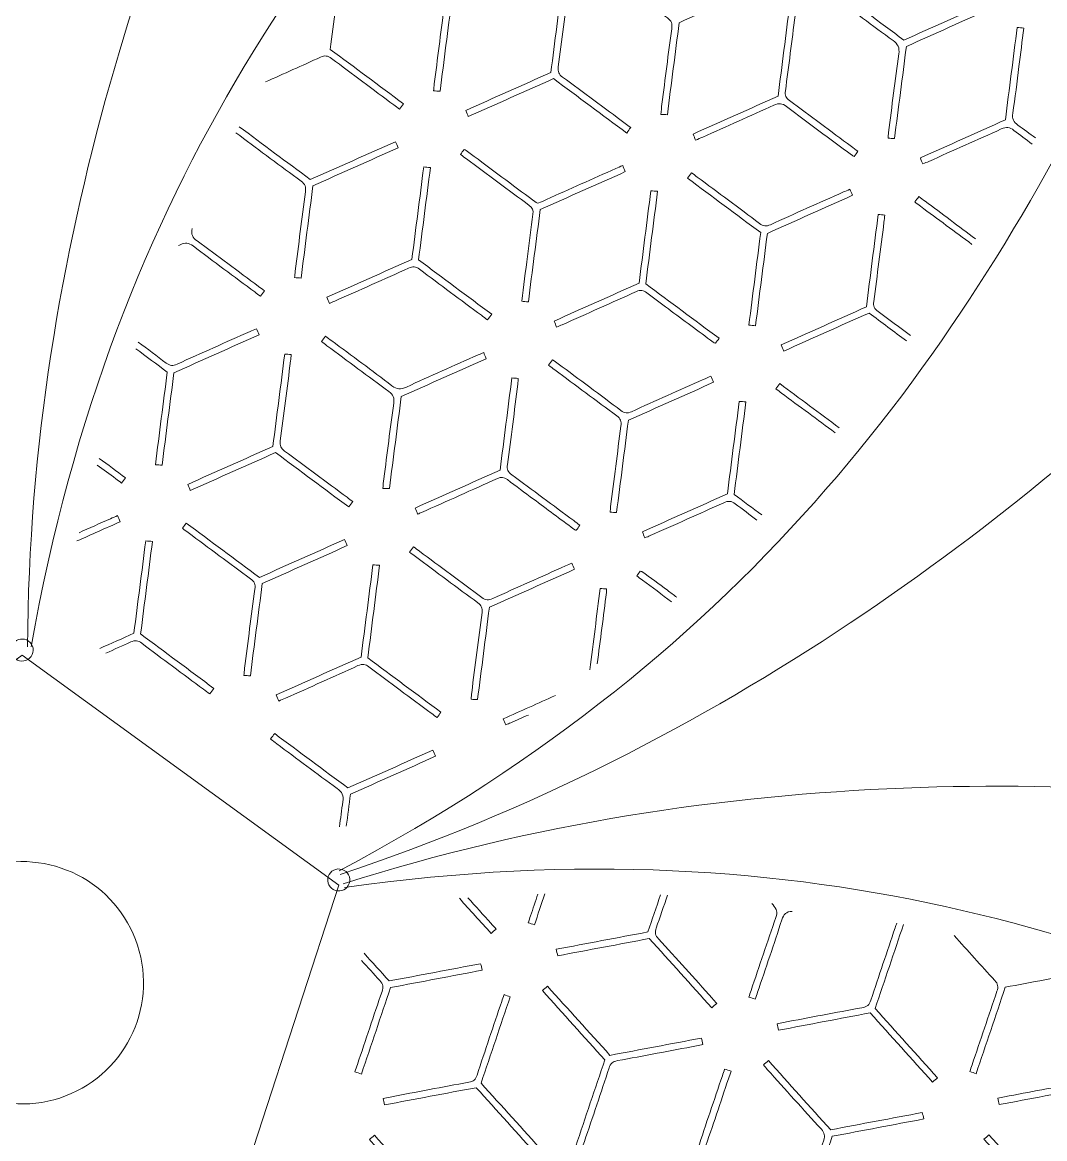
# Model space of a CAD drawing. Header units: inches. Extents: x 70 to 1671, y -1124 to -34.
# Drawn here: x 1422.5 to 1561.7, y -316.1 to -164.1 of the extents above; entities that cross this region are included whole.
import ezdxf

# ---------------------------------------------------------------- set-up
doc = ezdxf.new("R2010")
doc.units = ezdxf.units.IN
doc.header["$MEASUREMENT"] = 0
doc.layers.add('creasing lines + designs', color=7, linetype='Continuous')
doc.layers.add('red cutouts', color=7, linetype='Continuous')

# ---------------------------------------------------------------- blocks, each defined once
blk = doc.blocks.new('block 17')
at = {"layer": 'creasing lines + designs', "color": 3, "lineweight": 5}
for points, knots in [([(1483.18, -283.26), (1484.22, -284.42), (1485.27, -285.58), (1486.31, -286.73), (1486.55, -287), (1486.78, -287.26), (1487.01, -287.53), (1486.78, -287.73), (1486.59, -287.89), (1486.33, -288.11), (1484.89, -286.52), (1483.46, -284.94), (1482.02, -283.34)], [0, 0, 0, 0, 1, 1, 1, 2, 2, 2, 3, 3, 3, 4, 4, 4, 4]), ([(1493.66, -282.74), (1493.18, -284.15), (1492.71, -285.55), (1492.24, -286.96), (1491.93, -286.85), (1491.68, -286.77), (1491.4, -286.68), (1491.51, -286.34), (1491.61, -286.04), (1491.71, -285.74), (1492.05, -284.75), (1492.38, -283.76), (1492.71, -282.77)], [0, 0, 0, 0, 1, 1, 1, 2, 2, 2, 3, 3, 3, 4, 4, 4, 4]), ([(1510.35, -282.91), (1509.84, -284.4), (1509.33, -285.9), (1508.82, -287.39), (1508.61, -287.99), (1508.69, -288.39), (1509.13, -288.87), (1511.58, -291.54), (1514, -294.24), (1516.43, -296.94), (1516.63, -297.16), (1516.82, -297.38), (1517.06, -297.66), (1516.81, -297.86), (1516.62, -298.03), (1516.37, -298.23), (1513.55, -295.11), (1510.73, -291.98), (1507.87, -288.82), (1503.72, -289.6), (1499.59, -290.38), (1495.41, -291.17), (1495.34, -290.86), (1495.27, -290.6), (1495.2, -290.28), (1499.36, -289.5), (1503.5, -288.71), (1507.69, -287.92), (1508.26, -286.23), (1508.83, -284.55), (1509.4, -282.87)], [0, 0, 0, 0, 1, 1, 1, 2, 2, 2, 3, 3, 3, 4, 4, 4, 5, 5, 5, 6, 6, 6, 7, 7, 7, 8, 8, 8, 9, 9, 9, 10, 10, 10, 10]), ([(1527.31, -285.12), (1526.53, -285.14), (1526.15, -285.53), (1525.91, -286.28), (1524.85, -289.58), (1523.72, -292.85), (1522.61, -296.14), (1522.51, -296.44), (1522.41, -296.74), (1522.3, -297.08), (1521.99, -296.97), (1521.75, -296.89), (1521.43, -296.78), (1521.53, -296.48), (1521.63, -296.18), (1521.73, -295.88), (1522.85, -292.57), (1523.95, -289.25), (1525.1, -285.95), (1525.35, -285.25), (1525.23, -284.8), (1524.72, -284.25)], [0, 0, 0, 0, 1, 1, 1, 2, 2, 2, 3, 3, 3, 4, 4, 4, 5, 5, 5, 6, 6, 6, 7, 7, 7, 7]), ([(1542.48, -286.9), (1541.19, -290.71), (1539.92, -294.5), (1538.62, -298.34), (1541.45, -301.48), (1544.27, -304.61), (1547.11, -307.77), (1546.89, -307.97), (1546.69, -308.15), (1546.44, -308.37), (1543.6, -305.22), (1540.77, -302.1), (1537.93, -298.94), (1533.76, -299.73), (1529.62, -300.51), (1525.48, -301.29), (1525.41, -300.98), (1525.34, -300.73), (1525.27, -300.43), (1525.56, -300.37), (1525.84, -300.3), (1526.13, -300.25), (1529.69, -299.57), (1533.25, -298.88), (1536.82, -298.24), (1537.49, -298.12), (1537.83, -297.86), (1538.04, -297.21), (1539.11, -293.91), (1540.24, -290.64), (1541.34, -287.35), (1541.41, -287.15), (1541.48, -286.94), (1541.56, -286.72)], [0, 0, 0, 0, 1, 1, 1, 2, 2, 2, 3, 3, 3, 4, 4, 4, 5, 5, 5, 6, 6, 6, 7, 7, 7, 8, 8, 8, 9, 9, 9, 10, 10, 10, 11, 11, 11, 11]), ([(1567.08, -293.41), (1563.51, -294.09), (1559.94, -294.77), (1556.33, -295.45), (1555.01, -299.36), (1553.69, -303.28), (1552.36, -307.22), (1552.06, -307.11), (1551.82, -307.03), (1551.5, -306.93), (1551.61, -306.61), (1551.71, -306.32), (1551.81, -306.02), (1552.94, -302.68), (1554.05, -299.33), (1555.2, -296), (1555.41, -295.41), (1555.34, -295), (1554.9, -294.52), (1553.04, -292.5), (1551.21, -290.46), (1549.37, -288.42)], [0, 0, 0, 0, 1, 1, 1, 2, 2, 2, 3, 3, 3, 4, 4, 4, 5, 5, 5, 6, 6, 6, 7, 7, 7, 7]), ([(1469.05, -290.82), (1470.18, -292.07), (1471.32, -293.33), (1472.46, -294.59), (1476.58, -293.82), (1480.72, -293.04), (1484.92, -292.24), (1484.99, -292.53), (1485.06, -292.8), (1485.14, -293.13), (1480.99, -293.91), (1476.85, -294.7), (1472.66, -295.49), (1471.33, -299.41), (1470.02, -303.33), (1468.69, -307.26), (1468.38, -307.15), (1468.13, -307.07), (1467.8, -306.96), (1467.92, -306.61), (1468.03, -306.28), (1468.14, -305.95), (1469.26, -302.64), (1470.36, -299.32), (1471.51, -296.02), (1471.71, -295.42), (1471.64, -295.02), (1471.2, -294.54), (1470.37, -293.63), (1469.54, -292.72), (1468.72, -291.81)], [0, 0, 0, 0, 1, 1, 1, 2, 2, 2, 3, 3, 3, 4, 4, 4, 5, 5, 5, 6, 6, 6, 7, 7, 7, 8, 8, 8, 9, 9, 9, 10, 10, 10, 10]), ([(1502.52, -304.72), (1506.64, -303.94), (1510.78, -303.16), (1514.96, -302.37), (1515.03, -302.66), (1515.1, -302.93), (1515.18, -303.24), (1514.89, -303.3), (1514.6, -303.37), (1514.31, -303.42), (1510.72, -304.1), (1507.13, -304.79), (1503.54, -305.44), (1502.89, -305.56), (1502.59, -305.84), (1502.4, -306.44), (1501.3, -309.79), (1500.16, -313.12), (1499.04, -316.46), (1498.94, -316.76), (1498.84, -317.06), (1498.73, -317.38), (1498.41, -317.27), (1498.17, -317.19), (1497.86, -317.09), (1499.18, -313.16), (1500.5, -309.25), (1501.82, -305.33), (1498.96, -302.16), (1496.14, -299.02), (1493.32, -295.89), (1493.55, -295.69), (1493.74, -295.53), (1494, -295.3), (1496.82, -298.42), (1499.64, -301.54), (1502.52, -304.72)], [0, 0, 0, 0, 1, 1, 1, 2, 2, 2, 3, 3, 3, 4, 4, 4, 5, 5, 5, 6, 6, 6, 7, 7, 7, 8, 8, 8, 9, 9, 9, 10, 10, 10, 11, 11, 11, 12, 12, 12, 12]), ([(1471.85, -311.46), (1471.78, -311.14), (1471.72, -310.89), (1471.65, -310.6), (1471.96, -310.53), (1472.27, -310.46), (1472.59, -310.4), (1476.15, -309.72), (1479.72, -309.03), (1483.29, -308.39), (1483.93, -308.28), (1484.23, -308.01), (1484.43, -307.4), (1485.52, -304.05), (1486.67, -300.72), (1487.79, -297.38), (1487.89, -297.07), (1487.99, -296.78), (1488.1, -296.45), (1488.4, -296.56), (1488.65, -296.64), (1488.94, -296.74), (1487.62, -300.65), (1486.31, -304.54), (1484.98, -308.49), (1487.8, -311.63), (1490.62, -314.76), (1493.48, -317.93), (1493.26, -318.12), (1493.05, -318.29), (1492.79, -318.52), (1489.97, -315.39), (1487.14, -312.26), (1484.3, -309.12), (1480.14, -309.9), (1475.99, -310.68), (1471.85, -311.46)], [0, 0, 0, 0, 1, 1, 1, 2, 2, 2, 3, 3, 3, 4, 4, 4, 5, 5, 5, 6, 6, 6, 7, 7, 7, 8, 8, 8, 9, 9, 9, 10, 10, 10, 11, 11, 11, 12, 12, 12, 12]), ([(1555.3, -310.56), (1555.61, -310.49), (1555.92, -310.42), (1556.23, -310.36), (1559.61, -309.72), (1563, -309.1), (1566.39, -308.44), (1568.12, -308.1), (1567.67, -308.5), (1568.25, -306.8), (1569.33, -303.66), (1570.37, -300.52), (1571.43, -297.37), (1571.53, -297.07), (1571.64, -296.77), (1571.75, -296.42), (1572.03, -296.52), (1572.27, -296.6), (1572.56, -296.7), (1572.54, -296.82), (1572.54, -296.96), (1572.49, -297.08), (1571.43, -300.26), (1570.36, -303.43), (1569.29, -306.6), (1569.09, -307.21), (1568.7, -307.87), (1568.81, -308.42), (1568.93, -308.98), (1569.56, -309.45), (1569.99, -309.93), (1572.17, -312.36), (1574.37, -314.79), (1576.56, -317.21), (1576.75, -317.43), (1576.94, -317.66), (1577.17, -317.92), (1576.9, -318.13), (1576.7, -318.29), (1576.47, -318.48), (1573.64, -315.34), (1570.82, -312.21), (1567.98, -309.07), (1563.8, -309.86), (1559.67, -310.64), (1555.52, -311.42), (1555.44, -311.11), (1555.38, -310.86), (1555.3, -310.56)], [0, 0, 0, 0, 1, 1, 1, 2, 2, 2, 3, 3, 3, 4, 4, 4, 5, 5, 5, 6, 6, 6, 7, 7, 7, 8, 8, 8, 9, 9, 9, 10, 10, 10, 11, 11, 11, 12, 12, 12, 13, 13, 13, 14, 14, 14, 15, 15, 15, 16, 16, 16, 16]), ([(1545.03, -312.5), (1545.1, -312.79), (1545.16, -313.05), (1545.24, -313.38), (1541.09, -314.17), (1536.95, -314.95), (1532.78, -315.74), (1531.46, -319.66), (1530.15, -323.55), (1528.83, -327.49), (1528.52, -327.39), (1528.26, -327.3), (1527.92, -327.19), (1528.03, -326.86), (1528.14, -326.53), (1528.25, -326.2), (1529.37, -322.89), (1530.47, -319.57), (1531.61, -316.27), (1531.82, -315.67), (1531.74, -315.26), (1531.3, -314.79), (1528.83, -312.09), (1526.39, -309.37), (1523.94, -306.65), (1523.77, -306.45), (1523.6, -306.25), (1523.4, -306.02), (1523.63, -305.83), (1523.83, -305.65), (1524.08, -305.44), (1526.9, -308.57), (1529.71, -311.68), (1532.57, -314.85), (1536.69, -314.07), (1540.83, -313.29), (1545.03, -312.5)], [0, 0, 0, 0, 1, 1, 1, 2, 2, 2, 3, 3, 3, 4, 4, 4, 5, 5, 5, 6, 6, 6, 7, 7, 7, 8, 8, 8, 9, 9, 9, 10, 10, 10, 11, 11, 11, 12, 12, 12, 12]), ([(1519, -306.88), (1518.87, -307.24), (1518.76, -307.57), (1518.65, -307.9), (1517.56, -311.13), (1516.51, -314.37), (1515.36, -317.58), (1515.08, -318.38), (1515.22, -318.89), (1515.8, -319.51), (1518.22, -322.13), (1520.59, -324.79), (1522.98, -327.44), (1523.16, -327.64), (1523.32, -327.84), (1523.51, -328.06), (1523.3, -328.25), (1523.11, -328.41), (1522.84, -328.64), (1520.02, -325.52), (1517.21, -322.4), (1514.36, -319.24), (1510.23, -320.02), (1506.11, -320.8), (1501.94, -321.58), (1501.86, -321.3), (1501.78, -321.04), (1501.68, -320.72), (1502.13, -320.63), (1502.56, -320.54), (1503, -320.45), (1506.38, -319.82), (1509.77, -319.16), (1513.16, -318.55), (1513.89, -318.43), (1514.27, -318.15), (1514.5, -317.43), (1515.57, -314.11), (1516.71, -310.8), (1517.82, -307.49), (1517.92, -307.19), (1518.02, -306.9), (1518.13, -306.58), (1518.45, -306.69), (1518.69, -306.77), (1519, -306.88)], [0, 0, 0, 0, 1, 1, 1, 2, 2, 2, 3, 3, 3, 4, 4, 4, 5, 5, 5, 6, 6, 6, 7, 7, 7, 8, 8, 8, 9, 9, 9, 10, 10, 10, 11, 11, 11, 12, 12, 12, 13, 13, 13, 14, 14, 14, 15, 15, 15, 15]), ([(1474.31, -337.38), (1474.42, -337.06), (1474.52, -336.76), (1474.62, -336.46), (1475.75, -333.12), (1476.86, -329.77), (1478.01, -326.44), (1478.22, -325.84), (1478.14, -325.44), (1477.7, -324.96), (1475.26, -322.31), (1472.87, -319.63), (1470.46, -316.96), (1470.24, -316.72), (1470.03, -316.47), (1469.78, -316.19), (1470, -316), (1470.2, -315.83), (1470.46, -315.6), (1473.29, -318.73), (1476.11, -321.86), (1478.95, -325), (1483.1, -324.22), (1487.21, -323.44), (1491.38, -322.66), (1491.46, -322.95), (1491.53, -323.21), (1491.61, -323.54), (1487.47, -324.32), (1483.32, -325.11), (1479.12, -325.9), (1477.8, -329.82), (1476.48, -333.73), (1475.16, -337.67), (1474.85, -337.56), (1474.61, -337.48), (1474.31, -337.38)], [0, 0, 0, 0, 1, 1, 1, 2, 2, 2, 3, 3, 3, 4, 4, 4, 5, 5, 5, 6, 6, 6, 7, 7, 7, 8, 8, 8, 9, 9, 9, 10, 10, 10, 11, 11, 11, 12, 12, 12, 12]), ([(1562.62, -324.98), (1566.74, -324.2), (1570.88, -323.42), (1575.07, -322.63), (1575.14, -322.92), (1575.21, -323.18), (1575.28, -323.49), (1574.99, -323.55), (1574.71, -323.62), (1574.42, -323.68), (1570.83, -324.35), (1567.24, -325.05), (1563.64, -325.7), (1563, -325.81), (1562.7, -326.1), (1562.5, -326.7), (1561.41, -330.04), (1560.27, -333.38), (1559.14, -336.72), (1559.04, -337.01), (1558.94, -337.31), (1558.83, -337.63), (1558.52, -337.53), (1558.27, -337.45), (1557.96, -337.34), (1559.29, -333.41), (1560.6, -329.5), (1561.93, -325.58), (1559.07, -322.41), (1556.25, -319.28), (1553.43, -316.15), (1553.66, -315.95), (1553.84, -315.78), (1554.11, -315.55), (1556.93, -318.67), (1559.75, -321.8), (1562.62, -324.98)], [0, 0, 0, 0, 1, 1, 1, 2, 2, 2, 3, 3, 3, 4, 4, 4, 5, 5, 5, 6, 6, 6, 7, 7, 7, 8, 8, 8, 9, 9, 9, 10, 10, 10, 11, 11, 11, 12, 12, 12, 12])]:
    blk.add_open_spline(points, degree=3, knots=knots, dxfattribs=at)
blk.add_open_spline([(1524.72, -284.25), (1524.66, -284.19), (1524.61, -284.12), (1524.55, -284.06)], degree=3, dxfattribs=at)
blk = doc.blocks.new('block 18')
at = {"layer": 'creasing lines + designs', "color": 3, "lineweight": 5}
for points, knots in [([(1478.5, -173.42), (1478.53, -173.11), (1478.56, -172.79), (1478.6, -172.47), (1479.04, -169.06), (1479.49, -165.64), (1479.91, -162.22), (1480.12, -160.46), (1480.36, -161.02), (1478.93, -159.94), (1476.28, -157.95), (1473.61, -155.98), (1470.94, -154), (1470.69, -153.81), (1470.43, -153.62), (1470.14, -153.4), (1470.32, -153.17), (1470.47, -152.97), (1470.65, -152.71), (1470.76, -152.77), (1470.89, -152.82), (1471, -152.9), (1473.69, -154.9), (1476.37, -156.9), (1479.06, -158.89), (1479.58, -159.27), (1480.08, -159.85), (1480.65, -159.91), (1481.21, -159.97), (1481.85, -159.52), (1482.45, -159.25), (1485.43, -157.93), (1488.42, -156.59), (1491.4, -155.26), (1491.67, -155.14), (1491.94, -155.03), (1492.26, -154.9), (1492.38, -155.22), (1492.47, -155.45), (1492.58, -155.73), (1488.72, -157.45), (1484.87, -159.17), (1481.01, -160.9), (1480.46, -165.11), (1479.93, -169.29), (1479.39, -173.48), (1479.07, -173.46), (1478.82, -173.44), (1478.5, -173.42)], [0, 0, 0, 0, 1, 1, 1, 2, 2, 2, 3, 3, 3, 4, 4, 4, 5, 5, 5, 6, 6, 6, 7, 7, 7, 8, 8, 8, 9, 9, 9, 10, 10, 10, 11, 11, 11, 12, 12, 12, 13, 13, 13, 14, 14, 14, 15, 15, 15, 16, 16, 16, 16]), ([(1501.54, -155.99), (1501.62, -156.01), (1501.71, -156), (1501.77, -156.05), (1502.39, -156.49), (1503, -156.93), (1503.61, -157.38), (1505.95, -159.12), (1508.3, -160.83), (1510.61, -162.61), (1511.29, -163.14), (1511.82, -163.24), (1512.65, -162.85), (1515.86, -161.35), (1519.1, -159.94), (1522.33, -158.5), (1522.6, -158.38), (1522.87, -158.27), (1523.17, -158.15), (1523.27, -158.42), (1523.37, -158.65), (1523.5, -158.97), (1519.66, -160.69), (1515.82, -162.4), (1511.94, -164.14), (1511.41, -168.31), (1510.87, -172.46), (1510.33, -176.67), (1510.04, -176.66), (1509.76, -176.65), (1509.43, -176.64), (1509.49, -176.16), (1509.54, -175.69), (1509.6, -175.22), (1510.04, -171.8), (1510.46, -168.38), (1510.93, -164.96), (1511.02, -164.3), (1510.89, -163.89), (1510.33, -163.49), (1507.48, -161.42), (1504.66, -159.3), (1501.83, -157.2), (1501.58, -157.02), (1501.33, -156.83), (1501.06, -156.63), (1501.25, -156.37), (1501.39, -156.19), (1501.54, -155.99)], [0, 0, 0, 0, 1, 1, 1, 2, 2, 2, 3, 3, 3, 4, 4, 4, 5, 5, 5, 6, 6, 6, 7, 7, 7, 8, 8, 8, 9, 9, 9, 10, 10, 10, 11, 11, 11, 12, 12, 12, 13, 13, 13, 14, 14, 14, 15, 15, 15, 16, 16, 16, 16]), ([(1465.83, -156.92), (1465.38, -160.52), (1464.92, -164.12), (1464.45, -167.77), (1467.76, -170.23), (1471.08, -172.7), (1474.42, -175.18), (1474.22, -175.44), (1474.07, -175.64), (1473.87, -175.91), (1473.61, -175.71), (1473.36, -175.52), (1473.1, -175.34), (1470.28, -173.23), (1467.44, -171.14), (1464.63, -169.01), (1464.12, -168.63), (1463.72, -168.57), (1463.12, -168.84), (1460.63, -169.98), (1458.12, -171.1), (1455.62, -172.21)], [0, 0, 0, 0, 1, 1, 1, 2, 2, 2, 3, 3, 3, 4, 4, 4, 5, 5, 5, 6, 6, 6, 7, 7, 7, 7]), ([(1494.48, -170.91), (1495.01, -166.75), (1495.55, -162.57), (1496.09, -158.35), (1496.39, -158.37), (1496.66, -158.39), (1496.98, -158.41), (1496.95, -158.71), (1496.92, -159), (1496.88, -159.29), (1496.42, -162.91), (1495.97, -166.54), (1495.48, -170.16), (1495.39, -170.81), (1495.57, -171.18), (1496.07, -171.55), (1498.92, -173.63), (1501.74, -175.74), (1504.57, -177.85), (1504.82, -178.03), (1505.07, -178.22), (1505.34, -178.42), (1505.14, -178.69), (1504.99, -178.9), (1504.8, -179.16), (1501.47, -176.69), (1498.16, -174.23), (1494.83, -171.76), (1490.94, -173.49), (1487.09, -175.21), (1483.24, -176.93), (1483.12, -176.65), (1483.02, -176.42), (1482.88, -176.09), (1486.72, -174.38), (1490.56, -172.66), (1494.48, -170.91)], [0, 0, 0, 0, 1, 1, 1, 2, 2, 2, 3, 3, 3, 4, 4, 4, 5, 5, 5, 6, 6, 6, 7, 7, 7, 8, 8, 8, 9, 9, 9, 10, 10, 10, 11, 11, 11, 12, 12, 12, 12]), ([(1542.87, -167.37), (1542.33, -171.56), (1541.79, -175.74), (1541.25, -179.92), (1540.95, -179.9), (1540.69, -179.89), (1540.38, -179.86), (1540.4, -179.61), (1540.41, -179.35), (1540.45, -179.09), (1540.9, -175.52), (1541.33, -171.95), (1541.84, -168.39), (1541.95, -167.54), (1541.74, -167.06), (1541.06, -166.57), (1538.26, -164.56), (1535.53, -162.49), (1532.77, -160.44), (1532.51, -160.25), (1532.26, -160.06), (1531.99, -159.86), (1532.21, -159.58), (1532.36, -159.37), (1532.56, -159.11), (1535.89, -161.58), (1539.2, -164.05), (1542.52, -166.51), (1546.4, -164.79), (1550.22, -163.08), (1554.09, -161.36), (1554.21, -161.62), (1554.32, -161.87), (1554.46, -162.18), (1550.6, -163.91), (1546.75, -165.63), (1542.87, -167.37)], [0, 0, 0, 0, 1, 1, 1, 2, 2, 2, 3, 3, 3, 4, 4, 4, 5, 5, 5, 6, 6, 6, 7, 7, 7, 8, 8, 8, 9, 9, 9, 10, 10, 10, 11, 11, 11, 12, 12, 12, 12]), ([(1527.01, -161.59), (1527.35, -161.61), (1527.6, -161.64), (1527.92, -161.66), (1527.85, -162.18), (1527.79, -162.68), (1527.72, -163.18), (1527.29, -166.6), (1526.86, -170.02), (1526.4, -173.43), (1526.31, -174.05), (1526.48, -174.4), (1526.96, -174.75), (1529.78, -176.82), (1532.58, -178.91), (1535.38, -181), (1535.66, -181.2), (1535.94, -181.41), (1536.25, -181.65), (1536.08, -181.91), (1535.94, -182.12), (1535.78, -182.36), (1535.63, -182.28), (1535.5, -182.22), (1535.39, -182.14), (1532.44, -179.95), (1529.48, -177.78), (1526.56, -175.56), (1525.98, -175.11), (1525.51, -175.06), (1524.83, -175.37), (1521.62, -176.85), (1518.38, -178.27), (1515.15, -179.72), (1514.83, -179.86), (1514.5, -179.99), (1514.16, -180.14), (1514.06, -179.86), (1513.97, -179.62), (1513.86, -179.3), (1517.69, -177.58), (1521.53, -175.87), (1525.4, -174.14), (1525.94, -169.95), (1526.47, -165.8), (1527.01, -161.59)], [0, 0, 0, 0, 1, 1, 1, 2, 2, 2, 3, 3, 3, 4, 4, 4, 5, 5, 5, 6, 6, 6, 7, 7, 7, 8, 8, 8, 9, 9, 9, 10, 10, 10, 11, 11, 11, 12, 12, 12, 13, 13, 13, 14, 14, 14, 15, 15, 15, 15]), ([(1559.97, -180.66), (1559.14, -180.05), (1558.32, -179.44), (1557.51, -178.81), (1556.93, -178.36), (1556.47, -178.29), (1555.78, -178.61), (1552.51, -180.11), (1549.21, -181.56), (1545.93, -183.02), (1545.66, -183.14), (1545.39, -183.25), (1545.1, -183.37), (1544.99, -183.1), (1544.89, -182.87), (1544.77, -182.55), (1548.61, -180.83), (1552.45, -179.11), (1556.34, -177.38), (1556.88, -173.14), (1557.41, -168.98), (1557.95, -164.79), (1558.27, -164.82), (1558.54, -164.84), (1558.86, -164.87), (1558.63, -166.64), (1558.41, -168.38), (1558.19, -170.12), (1557.92, -172.24), (1557.68, -174.37), (1557.35, -176.48), (1557.23, -177.24), (1557.46, -177.65), (1558.05, -178.08), (1558.85, -178.66), (1559.64, -179.24), (1560.43, -179.83)], [0, 0, 0, 0, 1, 1, 1, 2, 2, 2, 3, 3, 3, 4, 4, 4, 5, 5, 5, 6, 6, 6, 7, 7, 7, 8, 8, 8, 9, 9, 9, 10, 10, 10, 11, 11, 11, 12, 12, 12, 12]), ([(1452.04, -178.3), (1455.27, -180.7), (1458.47, -183.08), (1461.73, -185.5), (1465.59, -183.79), (1469.43, -182.07), (1473.32, -180.34), (1473.44, -180.62), (1473.55, -180.86), (1473.68, -181.17), (1469.81, -182.9), (1465.97, -184.62), (1462.09, -186.35), (1461.55, -190.56), (1461.01, -194.74), (1460.47, -198.91), (1460.15, -198.89), (1459.9, -198.87), (1459.59, -198.85), (1459.62, -198.56), (1459.64, -198.27), (1459.68, -197.97), (1460.14, -194.38), (1460.58, -190.78), (1461.07, -187.18), (1461.17, -186.51), (1461.03, -186.11), (1460.47, -185.71), (1457.67, -183.67), (1454.9, -181.59), (1452.12, -179.52), (1451.94, -179.39), (1451.77, -179.26), (1451.58, -179.12)], [0, 0, 0, 0, 1, 1, 1, 2, 2, 2, 3, 3, 3, 4, 4, 4, 5, 5, 5, 6, 6, 6, 7, 7, 7, 8, 8, 8, 9, 9, 9, 10, 10, 10, 11, 11, 11, 11]), ([(1491.41, -202.16), (1491.05, -202.12), (1490.8, -202.1), (1490.51, -202.07), (1490.77, -200.02), (1491.03, -197.98), (1491.29, -195.95), (1491.53, -194.03), (1491.76, -192.11), (1492.04, -190.2), (1492.11, -189.66), (1491.97, -189.34), (1491.54, -189.02), (1488.68, -186.92), (1485.83, -184.79), (1482.98, -182.67), (1482.72, -182.48), (1482.46, -182.29), (1482.17, -182.07), (1482.34, -181.84), (1482.49, -181.64), (1482.67, -181.4), (1482.75, -181.44), (1482.86, -181.48), (1482.94, -181.54), (1485.82, -183.68), (1488.69, -185.82), (1491.57, -187.95), (1492.91, -188.93), (1492.38, -188.86), (1493.89, -188.2), (1497.04, -186.81), (1500.19, -185.39), (1503.34, -183.99), (1503.63, -183.85), (1503.93, -183.73), (1504.25, -183.59), (1504.36, -183.85), (1504.46, -184.08), (1504.61, -184.42), (1500.77, -186.13), (1496.93, -187.85), (1493.03, -189.59), (1492.49, -193.76), (1491.95, -197.93), (1491.41, -202.16)], [0, 0, 0, 0, 1, 1, 1, 2, 2, 2, 3, 3, 3, 4, 4, 4, 5, 5, 5, 6, 6, 6, 7, 7, 7, 8, 8, 8, 9, 9, 9, 10, 10, 10, 11, 11, 11, 12, 12, 12, 13, 13, 13, 14, 14, 14, 15, 15, 15, 15]), ([(1477.17, -183.78), (1477.47, -183.81), (1477.74, -183.83), (1478.08, -183.86), (1477.54, -188.04), (1477.01, -192.23), (1476.47, -196.43), (1479.79, -198.9), (1483.08, -201.35), (1486.42, -203.83), (1486.23, -204.09), (1486.07, -204.3), (1485.85, -204.6), (1485.57, -204.39), (1485.3, -204.18), (1485.02, -203.98), (1482.21, -201.89), (1479.4, -199.82), (1476.61, -197.71), (1476.11, -197.32), (1475.69, -197.28), (1475.11, -197.55), (1471.78, -199.07), (1468.43, -200.54), (1465.09, -202.03), (1464.85, -202.14), (1464.61, -202.24), (1464.33, -202.35), (1464.21, -202.08), (1464.11, -201.83), (1463.99, -201.53), (1467.83, -199.81), (1471.66, -198.11), (1475.56, -196.36), (1476.09, -192.2), (1476.63, -188.02), (1477.17, -183.78)], [0, 0, 0, 0, 1, 1, 1, 2, 2, 2, 3, 3, 3, 4, 4, 4, 5, 5, 5, 6, 6, 6, 7, 7, 7, 8, 8, 8, 9, 9, 9, 10, 10, 10, 11, 11, 11, 12, 12, 12, 12]), ([(1513.62, -184.58), (1513.9, -184.78), (1514.15, -184.97), (1514.4, -185.16), (1517.23, -187.26), (1520.07, -189.35), (1522.88, -191.47), (1523.38, -191.85), (1523.79, -191.91), (1524.38, -191.64), (1527.68, -190.13), (1530.99, -188.67), (1534.3, -187.19), (1534.57, -187.07), (1534.85, -186.96), (1535.17, -186.82), (1535.29, -187.08), (1535.4, -187.33), (1535.53, -187.64), (1531.69, -189.36), (1527.84, -191.08), (1523.95, -192.82), (1523.41, -197), (1522.88, -201.18), (1522.33, -205.4), (1522.02, -205.37), (1521.75, -205.35), (1521.43, -205.32), (1521.96, -201.13), (1522.5, -196.95), (1523.04, -192.72), (1519.71, -190.25), (1516.4, -187.79), (1513.08, -185.31), (1513.27, -185.05), (1513.43, -184.84), (1513.62, -184.58)], [0, 0, 0, 0, 1, 1, 1, 2, 2, 2, 3, 3, 3, 4, 4, 4, 5, 5, 5, 6, 6, 6, 7, 7, 7, 8, 8, 8, 9, 9, 9, 10, 10, 10, 11, 11, 11, 12, 12, 12, 12]), ([(1509, -187.1), (1508.46, -191.31), (1507.93, -195.49), (1507.39, -199.69), (1510.72, -202.16), (1514.01, -204.61), (1517.37, -207.11), (1517.17, -207.38), (1517.03, -207.56), (1516.87, -207.78), (1516.77, -207.73), (1516.66, -207.7), (1516.58, -207.64), (1514.54, -206.13), (1512.51, -204.62), (1510.47, -203.11), (1509.49, -202.38), (1508.49, -201.67), (1507.53, -200.91), (1507.07, -200.53), (1506.67, -200.49), (1506.11, -200.74), (1502.75, -202.27), (1499.38, -203.76), (1496.01, -205.26), (1495.77, -205.37), (1495.52, -205.47), (1495.25, -205.58), (1495.14, -205.31), (1495.04, -205.06), (1494.92, -204.76), (1498.77, -203.04), (1502.59, -201.33), (1506.48, -199.59), (1507.02, -195.42), (1507.55, -191.24), (1508.09, -187.03), (1508.41, -187.05), (1508.68, -187.08), (1509, -187.1)], [0, 0, 0, 0, 1, 1, 1, 2, 2, 2, 3, 3, 3, 4, 4, 4, 5, 5, 5, 6, 6, 6, 7, 7, 7, 8, 8, 8, 9, 9, 9, 10, 10, 10, 11, 11, 11, 12, 12, 12, 13, 13, 13, 13]), ([(1551.79, -194.32), (1549.46, -192.6), (1547.13, -190.87), (1544.8, -189.14), (1544.54, -188.95), (1544.29, -188.76), (1544.01, -188.55), (1544.2, -188.29), (1544.36, -188.09), (1544.56, -187.82), (1544.85, -188.04), (1545.13, -188.24), (1545.41, -188.45), (1547.7, -190.15), (1549.99, -191.85), (1552.27, -193.56)], [0, 0, 0, 0, 1, 1, 1, 2, 2, 2, 3, 3, 3, 4, 4, 4, 5, 5, 5, 5]), ([(1542.89, -207.47), (1541.19, -206.21), (1539.48, -204.94), (1537.78, -203.67), (1533.88, -205.41), (1530.03, -207.13), (1526.18, -208.84), (1526.06, -208.57), (1525.96, -208.34), (1525.82, -208.01), (1529.66, -206.3), (1533.5, -204.58), (1537.42, -202.83), (1537.95, -198.67), (1538.49, -194.49), (1539.03, -190.25), (1539.36, -190.28), (1539.62, -190.3), (1539.92, -190.33), (1539.89, -190.65), (1539.86, -190.97), (1539.82, -191.29), (1539.36, -194.89), (1538.91, -198.49), (1538.42, -202.08), (1538.33, -202.73), (1538.51, -203.1), (1539.02, -203.47), (1540.49, -204.55), (1541.96, -205.63), (1543.43, -206.72)], [0, 0, 0, 0, 1, 1, 1, 2, 2, 2, 3, 3, 3, 4, 4, 4, 5, 5, 5, 6, 6, 6, 7, 7, 7, 8, 8, 8, 9, 9, 9, 10, 10, 10, 10]), ([(1445.66, -192.17), (1445.44, -192.93), (1445.69, -193.4), (1446.33, -193.86), (1449.14, -195.89), (1451.9, -197.98), (1454.69, -200.05), (1454.94, -200.24), (1455.19, -200.43), (1455.48, -200.64), (1455.29, -200.9), (1455.14, -201.1), (1454.94, -201.37), (1454.67, -201.18), (1454.42, -200.99), (1454.17, -200.8), (1451.37, -198.72), (1448.55, -196.65), (1445.77, -194.53), (1445.18, -194.08), (1444.71, -194.06), (1444.03, -194.37)], [0, 0, 0, 0, 1, 1, 1, 2, 2, 2, 3, 3, 3, 4, 4, 4, 5, 5, 5, 6, 6, 6, 7, 7, 7, 7]), ([(1438.31, -207.63), (1439.58, -208.57), (1440.84, -209.51), (1442.1, -210.47), (1442.61, -210.85), (1443.02, -210.89), (1443.61, -210.62), (1446.91, -209.12), (1450.22, -207.65), (1453.53, -206.18), (1453.8, -206.06), (1454.08, -205.94), (1454.41, -205.8), (1454.53, -206.1), (1454.63, -206.33), (1454.75, -206.63), (1450.91, -208.35), (1447.06, -210.07), (1443.17, -211.81), (1442.63, -215.99), (1442.09, -220.17), (1441.55, -224.39), (1441.23, -224.36), (1440.97, -224.34), (1440.65, -224.31), (1441.18, -220.11), (1441.72, -215.93), (1442.26, -211.7), (1440.83, -210.64), (1439.4, -209.58), (1437.98, -208.52)], [0, 0, 0, 0, 1, 1, 1, 2, 2, 2, 3, 3, 3, 4, 4, 4, 5, 5, 5, 6, 6, 6, 7, 7, 7, 8, 8, 8, 9, 9, 9, 10, 10, 10, 10]), ([(1463.78, -206.81), (1464.09, -207.04), (1464.37, -207.24), (1464.65, -207.45), (1467.38, -209.48), (1470.14, -211.49), (1472.84, -213.57), (1473.51, -214.09), (1474.04, -214.11), (1474.81, -213.75), (1478.05, -212.25), (1481.31, -210.83), (1484.57, -209.37), (1484.81, -209.27), (1485.06, -209.17), (1485.33, -209.06), (1485.43, -209.32), (1485.53, -209.55), (1485.67, -209.88), (1481.83, -211.59), (1477.99, -213.31), (1474.11, -215.04), (1473.57, -219.21), (1473.04, -223.36), (1472.5, -227.57), (1472.2, -227.56), (1471.93, -227.56), (1471.59, -227.55), (1471.65, -227.1), (1471.69, -226.66), (1471.75, -226.22), (1472.19, -222.8), (1472.61, -219.38), (1473.09, -215.96), (1473.19, -215.23), (1473.04, -214.79), (1472.43, -214.35), (1469.6, -212.3), (1466.81, -210.2), (1464, -208.11), (1463.75, -207.92), (1463.5, -207.74), (1463.24, -207.54), (1463.44, -207.27), (1463.59, -207.07), (1463.78, -206.81)], [0, 0, 0, 0, 1, 1, 1, 2, 2, 2, 3, 3, 3, 4, 4, 4, 5, 5, 5, 6, 6, 6, 7, 7, 7, 8, 8, 8, 9, 9, 9, 10, 10, 10, 11, 11, 11, 12, 12, 12, 13, 13, 13, 14, 14, 14, 15, 15, 15, 15]), ([(1456.64, -221.82), (1457.17, -217.66), (1457.71, -213.48), (1458.25, -209.26), (1458.55, -209.28), (1458.82, -209.29), (1459.14, -209.32), (1459.11, -209.61), (1459.08, -209.9), (1459.05, -210.19), (1458.58, -213.82), (1458.13, -217.44), (1457.64, -221.07), (1457.55, -221.71), (1457.73, -222.09), (1458.24, -222.46), (1461.08, -224.54), (1463.9, -226.65), (1466.73, -228.75), (1466.98, -228.94), (1467.24, -229.13), (1467.51, -229.33), (1467.31, -229.6), (1467.15, -229.8), (1466.96, -230.07), (1463.63, -227.59), (1460.32, -225.13), (1457, -222.66), (1453.1, -224.4), (1449.25, -226.11), (1445.4, -227.83), (1445.28, -227.55), (1445.18, -227.32), (1445.04, -227), (1448.88, -225.28), (1452.73, -223.57), (1456.64, -221.82)], [0, 0, 0, 0, 1, 1, 1, 2, 2, 2, 3, 3, 3, 4, 4, 4, 5, 5, 5, 6, 6, 6, 7, 7, 7, 8, 8, 8, 9, 9, 9, 10, 10, 10, 11, 11, 11, 12, 12, 12, 12]), ([(1505.03, -218.27), (1504.49, -222.44), (1503.96, -226.62), (1503.42, -230.83), (1503.12, -230.81), (1502.87, -230.8), (1502.55, -230.78), (1502.57, -230.53), (1502.57, -230.27), (1502.61, -230.02), (1503.07, -226.36), (1503.53, -222.71), (1504.02, -219.05), (1504.11, -218.42), (1503.96, -218.03), (1503.45, -217.65), (1500.62, -215.59), (1497.83, -213.49), (1495.02, -211.41), (1494.74, -211.2), (1494.46, -211), (1494.16, -210.77), (1494.36, -210.5), (1494.51, -210.3), (1494.72, -210.02), (1494.98, -210.21), (1495.23, -210.39), (1495.48, -210.58), (1498.33, -212.7), (1501.19, -214.81), (1504.02, -216.95), (1504.51, -217.32), (1504.89, -217.35), (1505.45, -217.1), (1508.7, -215.62), (1511.96, -214.18), (1515.22, -212.72), (1515.57, -212.57), (1515.92, -212.41), (1516.27, -212.26), (1516.39, -212.54), (1516.49, -212.77), (1516.63, -213.09), (1512.78, -214.81), (1508.94, -216.52), (1505.03, -218.27)], [0, 0, 0, 0, 1, 1, 1, 2, 2, 2, 3, 3, 3, 4, 4, 4, 5, 5, 5, 6, 6, 6, 7, 7, 7, 8, 8, 8, 9, 9, 9, 10, 10, 10, 11, 11, 11, 12, 12, 12, 13, 13, 13, 14, 14, 14, 15, 15, 15, 15]), ([(1489.17, -212.5), (1489.48, -212.52), (1489.73, -212.54), (1490.04, -212.56), (1490.02, -212.82), (1490.01, -213.07), (1489.98, -213.33), (1489.52, -216.99), (1489.06, -220.64), (1488.56, -224.29), (1488.48, -224.94), (1488.64, -225.31), (1489.15, -225.69), (1491.98, -227.75), (1494.77, -229.85), (1497.58, -231.93), (1497.86, -232.13), (1498.13, -232.34), (1498.43, -232.56), (1498.24, -232.82), (1498.11, -233), (1497.93, -233.24), (1497.83, -233.19), (1497.69, -233.15), (1497.59, -233.07), (1495.76, -231.72), (1493.94, -230.36), (1492.12, -229), (1490.92, -228.12), (1489.71, -227.25), (1488.55, -226.34), (1488.1, -225.98), (1487.73, -225.95), (1487.2, -226.19), (1483.76, -227.76), (1480.31, -229.28), (1476.86, -230.82), (1476.7, -230.89), (1476.54, -230.96), (1476.34, -231.04), (1476.23, -230.76), (1476.13, -230.51), (1476.01, -230.21), (1479.86, -228.49), (1483.68, -226.78), (1487.56, -225.04), (1488.1, -220.87), (1488.63, -216.69), (1489.17, -212.5)], [0, 0, 0, 0, 1, 1, 1, 2, 2, 2, 3, 3, 3, 4, 4, 4, 5, 5, 5, 6, 6, 6, 7, 7, 7, 8, 8, 8, 9, 9, 9, 10, 10, 10, 11, 11, 11, 12, 12, 12, 13, 13, 13, 14, 14, 14, 15, 15, 15, 16, 16, 16, 16]), ([(1533.18, -219.97), (1530.74, -218.18), (1528.31, -216.37), (1525.88, -214.56), (1525.63, -214.37), (1525.37, -214.19), (1525.1, -213.98), (1525.29, -213.73), (1525.44, -213.52), (1525.63, -213.27), (1528.33, -215.28), (1531.02, -217.28), (1533.74, -219.3)], [0, 0, 0, 0, 1, 1, 1, 2, 2, 2, 3, 3, 3, 4, 4, 4, 4]), ([(1522.52, -231.85), (1521.54, -231.12), (1520.56, -230.39), (1519.58, -229.64), (1519.04, -229.23), (1518.61, -229.21), (1518, -229.49), (1514.67, -231.01), (1511.32, -232.49), (1507.99, -233.97), (1507.77, -234.07), (1507.55, -234.16), (1507.27, -234.28), (1507.16, -234.02), (1507.06, -233.76), (1506.93, -233.45), (1510.78, -231.73), (1514.63, -230.01), (1518.5, -228.28), (1519.04, -224.07), (1519.58, -219.89), (1520.12, -215.7), (1520.44, -215.72), (1520.69, -215.74), (1521.02, -215.77), (1520.49, -219.94), (1519.96, -224.12), (1519.42, -228.36), (1520.67, -229.29), (1521.93, -230.23), (1523.19, -231.16)], [0, 0, 0, 0, 1, 1, 1, 2, 2, 2, 3, 3, 3, 4, 4, 4, 5, 5, 5, 6, 6, 6, 7, 7, 7, 8, 8, 8, 9, 9, 9, 10, 10, 10, 10]), ([(1433, -223.45), (1434.19, -224.33), (1435.38, -225.22), (1436.57, -226.1), (1436.37, -226.36), (1436.22, -226.57), (1436.04, -226.81), (1435.76, -226.6), (1435.5, -226.42), (1435.25, -226.22), (1434.41, -225.6), (1433.57, -224.98), (1432.73, -224.36)], [0, 0, 0, 0, 1, 1, 1, 2, 2, 2, 3, 3, 3, 4, 4, 4, 4]), ([(1430.25, -233.57), (1431.67, -232.94), (1433.1, -232.31), (1434.52, -231.67), (1434.85, -231.53), (1435.17, -231.39), (1435.5, -231.25), (1435.61, -231.53), (1435.71, -231.76), (1435.84, -232.08), (1433.89, -232.95), (1431.93, -233.82), (1429.97, -234.7)], [0, 0, 0, 0, 1, 1, 1, 2, 2, 2, 3, 3, 3, 4, 4, 4, 4]), ([(1453.57, -253.06), (1453.25, -253.03), (1452.99, -253.01), (1452.69, -252.99), (1452.72, -252.67), (1452.75, -252.35), (1452.79, -252.03), (1453.25, -248.43), (1453.69, -244.83), (1454.19, -241.24), (1454.27, -240.59), (1454.11, -240.22), (1453.6, -239.84), (1450.75, -237.77), (1447.93, -235.65), (1445.1, -233.55), (1444.85, -233.36), (1444.59, -233.17), (1444.32, -232.97), (1444.51, -232.71), (1444.67, -232.51), (1444.85, -232.26), (1448.16, -234.72), (1451.45, -237.17), (1454.8, -239.66), (1458.66, -237.94), (1462.51, -236.23), (1466.4, -234.49), (1466.52, -234.76), (1466.62, -235.01), (1466.76, -235.33), (1462.91, -237.05), (1459.06, -238.77), (1455.19, -240.5), (1454.65, -244.7), (1454.11, -248.88), (1453.57, -253.06)], [0, 0, 0, 0, 1, 1, 1, 2, 2, 2, 3, 3, 3, 4, 4, 4, 5, 5, 5, 6, 6, 6, 7, 7, 7, 8, 8, 8, 9, 9, 9, 10, 10, 10, 11, 11, 11, 12, 12, 12, 12]), ([(1433.07, -249.34), (1434.61, -248.66), (1436.16, -247.97), (1437.72, -247.27), (1438.25, -243.11), (1438.79, -238.93), (1439.33, -234.69), (1439.63, -234.71), (1439.91, -234.73), (1440.24, -234.76), (1439.71, -238.94), (1439.17, -243.13), (1438.63, -247.36), (1441.96, -249.83), (1445.27, -252.29), (1448.6, -254.77), (1448.4, -255.03), (1448.25, -255.24), (1448.04, -255.52), (1447.74, -255.3), (1447.47, -255.09), (1447.19, -254.89), (1444.38, -252.8), (1441.57, -250.73), (1438.78, -248.62), (1438.28, -248.24), (1437.87, -248.18), (1437.28, -248.45), (1436.16, -248.96), (1435.03, -249.46), (1433.91, -249.97)], [0, 0, 0, 0, 1, 1, 1, 2, 2, 2, 3, 3, 3, 4, 4, 4, 5, 5, 5, 6, 6, 6, 7, 7, 7, 8, 8, 8, 9, 9, 9, 10, 10, 10, 10]), ([(1484.5, -256.3), (1484.19, -256.28), (1483.93, -256.26), (1483.61, -256.24), (1483.64, -255.94), (1483.66, -255.62), (1483.7, -255.31), (1484.17, -251.69), (1484.62, -248.06), (1485.11, -244.44), (1485.2, -243.83), (1485.03, -243.48), (1484.55, -243.12), (1481.71, -241.05), (1478.89, -238.93), (1476.06, -236.83), (1475.8, -236.64), (1475.55, -236.45), (1475.25, -236.23), (1475.44, -235.98), (1475.6, -235.76), (1475.8, -235.49), (1476.07, -235.7), (1476.33, -235.89), (1476.58, -236.08), (1479.41, -238.18), (1482.25, -240.27), (1485.06, -242.39), (1485.57, -242.78), (1485.98, -242.8), (1486.57, -242.54), (1489.86, -241.03), (1493.18, -239.57), (1496.49, -238.09), (1496.76, -237.97), (1497.03, -237.86), (1497.34, -237.73), (1497.45, -238), (1497.56, -238.25), (1497.69, -238.55), (1493.79, -240.3), (1489.96, -242), (1486.11, -243.72), (1485.57, -247.93), (1485.04, -252.1), (1484.5, -256.3)], [0, 0, 0, 0, 1, 1, 1, 2, 2, 2, 3, 3, 3, 4, 4, 4, 5, 5, 5, 6, 6, 6, 7, 7, 7, 8, 8, 8, 9, 9, 9, 10, 10, 10, 11, 11, 11, 12, 12, 12, 13, 13, 13, 14, 14, 14, 15, 15, 15, 15]), ([(1478.98, -258.73), (1478.71, -258.53), (1478.45, -258.34), (1478.2, -258.15), (1475.37, -256.05), (1472.53, -253.96), (1469.72, -251.83), (1469.22, -251.44), (1468.81, -251.4), (1468.22, -251.67), (1464.95, -253.17), (1461.65, -254.62), (1458.37, -256.09), (1458.07, -256.22), (1457.77, -256.34), (1457.43, -256.49), (1457.32, -256.23), (1457.21, -255.98), (1457.08, -255.66), (1460.93, -253.94), (1464.78, -252.22), (1468.64, -250.5), (1469.18, -246.31), (1469.72, -242.15), (1470.25, -237.95), (1470.56, -237.97), (1470.83, -237.98), (1471.16, -238), (1470.63, -242.18), (1470.1, -246.37), (1469.55, -250.61), (1472.87, -253.07), (1476.18, -255.54), (1479.52, -258.01), (1479.33, -258.28), (1479.17, -258.48), (1478.98, -258.73)], [0, 0, 0, 0, 1, 1, 1, 2, 2, 2, 3, 3, 3, 4, 4, 4, 5, 5, 5, 6, 6, 6, 7, 7, 7, 8, 8, 8, 9, 9, 9, 10, 10, 10, 11, 11, 11, 12, 12, 12, 12]), ([(1510.91, -242.99), (1509.59, -242), (1508.27, -241.01), (1506.94, -240.03), (1506.69, -239.84), (1506.44, -239.65), (1506.17, -239.45), (1506.36, -239.2), (1506.49, -239.01), (1506.64, -238.81), (1506.72, -238.83), (1506.82, -238.83), (1506.88, -238.87), (1508.03, -239.71), (1509.18, -240.56), (1510.33, -241.41), (1510.76, -241.72), (1511.19, -242.04), (1511.61, -242.36)], [0, 0, 0, 0, 1, 1, 1, 2, 2, 2, 3, 3, 3, 4, 4, 4, 5, 5, 5, 6, 6, 6, 6]), ([(1499.78, -252.22), (1500.25, -248.52), (1500.72, -244.84), (1501.2, -241.16), (1501.5, -241.19), (1501.76, -241.2), (1502.06, -241.23), (1502.05, -241.39), (1502.06, -241.56), (1502.04, -241.73), (1501.63, -244.96), (1501.21, -248.19), (1500.79, -251.43)], [0, 0, 0, 0, 1, 1, 1, 2, 2, 2, 3, 3, 3, 4, 4, 4, 4]), ([(1491.41, -258.39), (1490.61, -258.74), (1489.82, -259.09), (1489.02, -259.45), (1488.81, -259.55), (1488.59, -259.63), (1488.33, -259.73), (1488.22, -259.47), (1488.12, -259.22), (1488, -258.91), (1490.37, -257.85), (1492.74, -256.79), (1495.11, -255.73)], [0, 0, 0, 0, 1, 1, 1, 2, 2, 2, 3, 3, 3, 4, 4, 4, 4]), ([(1465.7, -273.6), (1465.85, -272.46), (1466, -271.33), (1466.16, -270.2), (1466.28, -269.35), (1466.07, -268.87), (1465.38, -268.38), (1462.61, -266.39), (1459.9, -264.33), (1457.16, -262.3), (1456.89, -262.1), (1456.61, -261.89), (1456.32, -261.67), (1456.53, -261.39), (1456.69, -261.18), (1456.88, -260.92), (1460.22, -263.4), (1463.53, -265.86), (1466.85, -268.32), (1470.73, -266.6), (1474.55, -264.89), (1478.42, -263.17), (1478.54, -263.43), (1478.65, -263.68), (1478.79, -263.99), (1474.93, -265.72), (1471.08, -267.44), (1467.19, -269.18), (1467.01, -270.63), (1466.82, -272.09), (1466.63, -273.54)], [0, 0, 0, 0, 1, 1, 1, 2, 2, 2, 3, 3, 3, 4, 4, 4, 5, 5, 5, 6, 6, 6, 7, 7, 7, 8, 8, 8, 9, 9, 9, 10, 10, 10, 10])]:
    blk.add_open_spline(points, degree=3, knots=knots, dxfattribs=at)
blk.add_open_spline([(1444.03, -194.37), (1443.95, -194.4), (1443.88, -194.44), (1443.8, -194.48)], degree=3, dxfattribs=at)

msp = doc.modelspace()

# ---------------------------------------------------------------- linework, layer by layer
at = {"layer": 'creasing lines + designs', "color": 3, "lineweight": 5}
msp.add_lwpolyline([(1379.43, -281.55), (1422.52, -250.25), (1465.6, -281.55), (1449.14, -332.2), (1395.89, -332.2), (1379.43, -281.55)], dxfattribs=at)
for points in [[(1423.24, -249.12), (1423.5, -194.34), (1441.2, -145.61), (1458.16, -111.42)], [(1423.75, -249.11), (1434.85, -185.93), (1465.04, -146.71), (1498.45, -113.95)], [(1571.25, -166.92), (1550.37, -208.79), (1522.35, -249.59), (1465.64, -279.59)], [(1465.79, -280.08), (1517.83, -262.97), (1558.75, -231.13), (1586.06, -204.47)], [(1466.21, -281.38), (1518.38, -264.68), (1570.2, -266.43), (1607.96, -271.98)], [(1618.02, -311.08), (1576.53, -289.44), (1529.9, -272.86), (1466.38, -281.87)]]:
    msp.add_open_spline(points, degree=3, dxfattribs=at)
at = {"layer": 'red cutouts', "color": 1, "lineweight": 5}
for points, knots in [([(1185.81, -334.13), (1185.81, -334.13), (1185.75, -333.34), (1185.75, -333.34), (1186.35, -342.52), (1188.7, -352.9), (1193.23, -367.06), (1193.23, -367.06), (1193.93, -369.09), (1193.93, -369.09), (1193.93, -369.09), (1194.56, -371.14), (1194.56, -371.14), (1199.08, -384.85), (1203.17, -394.47), (1207.9, -402.14), (1216.15, -415.52), (1226.36, -422.95), (1244.25, -435.82), (1245.73, -436.89), (1247.27, -437.99), (1248.86, -439.14), (1248.86, -439.14), (1248.86, -439.14), (1248.86, -439.14), (1248.86, -439.14), (1248.86, -439.15), (1248.86, -439.15), (1248.86, -439.15), (1269.08, -506.06), (1269.08, -506.06), (1269.08, -506.06), (1338.93, -504.59), (1338.93, -504.59), (1338.93, -504.59), (1338.93, -504.59), (1338.93, -504.59), (1338.93, -504.59), (1338.93, -504.59), (1338.93, -504.59), (1340.51, -505.75), (1342.04, -506.87), (1343.51, -507.95), (1361.28, -520.98), (1371.5, -528.39), (1386.77, -532.11), (1395.52, -534.24), (1405.94, -535.16), (1420.38, -535.23), (1420.38, -535.23), (1422.52, -535.19), (1422.52, -535.19), (1422.52, -535.19), (1424.67, -535.23), (1424.67, -535.23), (1439.11, -535.16), (1449.52, -534.24), (1458.27, -532.11), (1473.55, -528.39), (1483.77, -520.98), (1501.54, -507.95), (1503.01, -506.87), (1504.54, -505.75), (1506.12, -504.59), (1506.12, -504.59), (1506.12, -504.59), (1506.12, -504.59), (1506.12, -504.59), (1506.1, -504.61), (1506.1, -504.61), (1506.1, -504.61), (1575.98, -506.06), (1575.98, -506.06), (1575.98, -506.06), (1596.17, -439.17), (1596.17, -439.17), (1596.17, -439.17), (1596.14, -439.2), (1596.14, -439.2), (1596.14, -439.2), (1596.14, -439.2), (1596.14, -439.2), (1597.73, -438.05), (1599.27, -436.95), (1600.75, -435.88), (1618.64, -423.01), (1628.85, -415.59), (1637.11, -402.21), (1641.85, -394.54), (1645.94, -384.93), (1650.47, -371.21), (1650.47, -371.21), (1651.1, -369.16), (1651.1, -369.16), (1651.1, -369.16), (1651.79, -367.13), (1651.79, -367.13), (1656.2, -353.38), (1658.54, -343.19), (1659.22, -334.21), (1660.41, -318.53), (1656.52, -306.52), (1649.62, -285.59), (1649.05, -283.86), (1648.45, -282.06), (1647.84, -280.2), (1647.84, -280.2), (1647.84, -280.2), (1647.84, -280.2), (1647.84, -280.2), (1670.8, -214.18), (1670.8, -214.18), (1670.8, -214.18), (1613.52, -174.41), (1613.52, -174.41), (1613.52, -174.41), (1613.52, -174.41), (1613.52, -174.41), (1612.92, -172.54), (1612.35, -170.74), (1611.79, -169), (1605.09, -148.01), (1601.19, -136), (1591.03, -124), (1585.2, -117.13), (1577.32, -110.26), (1565.68, -101.72), (1565.68, -101.72), (1563.93, -100.48), (1563.93, -100.48), (1563.93, -100.48), (1562.21, -99.19), (1562.21, -99.19), (1550.5, -90.75), (1541.54, -85.36), (1533.21, -81.94), (1518.67, -75.96), (1506.04, -75.94), (1484, -76.03), (1482.18, -76.03), (1480.29, -76.04), (1478.32, -76.05), (1478.32, -76.05), (1478.32, -76.05), (1478.32, -76.05), (1478.32, -76.05), (1422.61, -33.79), (1422.61, -33.79), (1422.61, -33.79), (1366.88, -76.01), (1366.88, -76.01), (1366.88, -76.01), (1366.88, -76.01), (1366.88, -76.01), (1366.88, -76.01), (1366.88, -76.01), (1366.88, -76.01), (1364.91, -76), (1363.02, -75.99), (1361.2, -75.98), (1339.16, -75.88), (1326.53, -75.89), (1311.99, -81.86), (1303.66, -85.28), (1294.69, -90.66), (1282.97, -99.09), (1282.97, -99.09), (1281.26, -100.38), (1281.26, -100.38), (1281.26, -100.38), (1279.5, -101.62), (1279.5, -101.62), (1267.85, -110.16), (1259.97, -117.02), (1254.14, -123.89), (1243.97, -135.87), (1240.06, -147.88), (1233.34, -168.87), (1232.79, -170.61), (1232.21, -172.41), (1231.61, -174.28), (1231.61, -174.28), (1231.61, -174.28), (1231.61, -174.28), (1231.61, -174.28), (1231.63, -174.25), (1231.63, -174.25), (1231.63, -174.25), (1174.24, -214.15), (1174.24, -214.15), (1174.24, -214.15), (1197.21, -280.14), (1197.21, -280.14), (1197.21, -280.14), (1197.21, -280.13), (1197.21, -280.13), (1197.21, -280.13), (1197.21, -280.13), (1197.21, -280.13), (1196.6, -281.99), (1196, -283.79), (1195.43, -285.52), (1188.64, -306.09), (1184.76, -318.05), (1185.75, -333.34)], [0, 0, 0, 0, 1, 1, 1, 2, 2, 2, 3, 3, 3, 4, 4, 4, 5, 5, 5, 6, 6, 6, 7, 7, 7, 8, 8, 8, 9, 9, 9, 10, 10, 10, 11, 11, 11, 12, 12, 12, 13, 13, 13, 14, 14, 14, 15, 15, 15, 16, 16, 16, 17, 17, 17, 18, 18, 18, 19, 19, 19, 20, 20, 20, 21, 21, 21, 22, 22, 22, 23, 23, 23, 24, 24, 24, 25, 25, 25, 26, 26, 26, 27, 27, 27, 28, 28, 28, 29, 29, 29, 30, 30, 30, 31, 31, 31, 32, 32, 32, 33, 33, 33, 34, 34, 34, 35, 35, 35, 36, 36, 36, 37, 37, 37, 38, 38, 38, 39, 39, 39, 40, 40, 40, 41, 41, 41, 42, 42, 42, 43, 43, 43, 44, 44, 44, 45, 45, 45, 46, 46, 46, 47, 47, 47, 48, 48, 48, 49, 49, 49, 50, 50, 50, 51, 51, 51, 52, 52, 52, 53, 53, 53, 54, 54, 54, 55, 55, 55, 56, 56, 56, 57, 57, 57, 58, 58, 58, 59, 59, 59, 60, 60, 60, 61, 61, 61, 62, 62, 62, 63, 63, 63, 64, 64, 64, 65, 65, 65, 66, 66, 66, 67, 67, 67, 68, 68, 68, 68]), ([(1423.72, -250.42), (1423.23, -251.09), (1422.29, -251.24), (1421.62, -250.76), (1420.95, -250.27), (1420.8, -249.33), (1421.29, -248.66), (1421.78, -247.99), (1422.72, -247.84), (1423.39, -248.33), (1424.06, -248.81), (1424.21, -249.75), (1423.72, -250.42)], [0, 0, 0, 0, 1, 1, 1, 2, 2, 2, 3, 3, 3, 4, 4, 4, 4]), ([(1427.62, -310.53), (1418.95, -313.34), (1409.65, -308.6), (1406.83, -299.94), (1404.02, -291.27), (1408.76, -281.97), (1417.42, -279.15), (1426.09, -276.34), (1435.39, -281.08), (1438.21, -289.74), (1441.03, -298.41), (1436.28, -307.71), (1427.62, -310.53)], [0, 0, 0, 0, 1, 1, 1, 2, 2, 2, 3, 3, 3, 4, 4, 4, 4]), ([(1465.14, -282.27), (1464.35, -282.02), (1463.92, -281.17), (1464.18, -280.38), (1464.43, -279.59), (1465.28, -279.16), (1466.07, -279.42), (1466.86, -279.68), (1467.29, -280.52), (1467.03, -281.31), (1466.77, -282.1), (1465.93, -282.53), (1465.14, -282.27)], [0, 0, 0, 0, 1, 1, 1, 2, 2, 2, 3, 3, 3, 4, 4, 4, 4])]:
    msp.add_open_spline(points, degree=3, knots=knots, dxfattribs=at)

# ---------------------------------------------------------------- block references
at = {"layer": 'creasing lines + designs'}
for name in ['block 18', 'block 17']:
    msp.add_blockref(name, (0, 0), dxfattribs=at)

doc.saveas('drawing.dxf')
